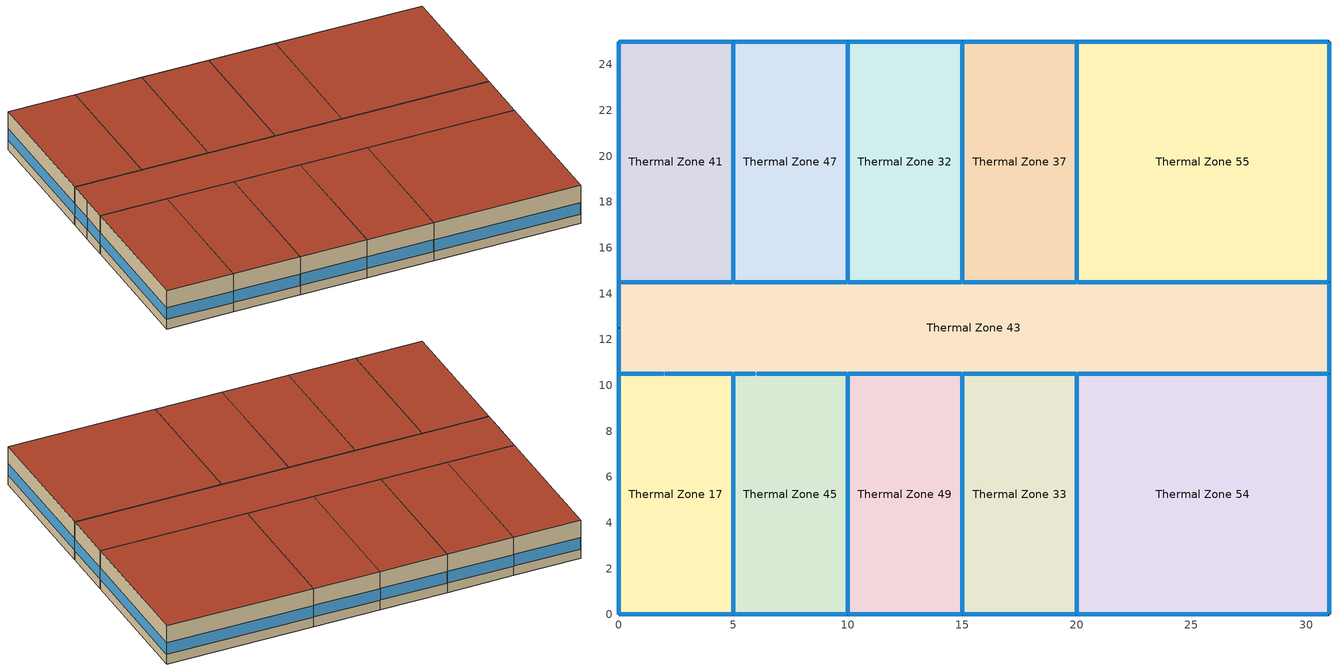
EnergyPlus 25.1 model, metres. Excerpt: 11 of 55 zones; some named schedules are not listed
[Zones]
Thermal Zone 17
 floor to Thermal Zone 23 (Typical Interior Floor): 5,10.5 5,0 0,0 0,10.5 z12.19
 wall outside (Surface 318 c tbd (R 1.0x Solar 1.0x Therm 1.0x)): 0,0 5,0 z12.19:15.24
 wall outside (Surface 319 c tbd (R 1.0x Solar 1.0x Therm 1.0x)): 0,10.5 0,0 z12.19:15.24
 wall to Thermal Zone 43 (Typical Interior Wall): 5,10.5 2,10.5 0,10.5 z12.19:15.24
 wall to Thermal Zone 45 (Typical Interior Wall): 5,0 5,10.5 z12.19:15.24
 window (Customized Fenestration: u=3.36): 0.03,0 4.97,0 z12.95:13.88; 0,10.47 0,0.03 z12.95:13.87
 window inside (Typical Interior Window): 1.97,10.5 0.03,10.5 z12.95:13.89; 4.97,10.5 2.03,10.5 z12.95:13.88; 5,0.03 5,10.47 z12.95:13.87
 roof outside (Surface 323 c tbd (R 1.0x Solar 1.0x Therm 1.0x)): 5,0 5,10.5 0,10.5 0,0 z15.24
Thermal Zone 32
 floor to Thermal Zone 52 (Typical Interior Floor): 15,25 15,14.5 10,14.5 10,25 z12.19
 wall outside (Surface 381 c tbd (R 1.0x Solar 1.0x Therm 1.0x)): 15,25 10,25 z12.19:15.24
 wall to Thermal Zone 43 (Typical Interior Wall): 10,14.5 15,14.5 z12.19:15.24
 wall to Thermal Zone 47 (Typical Interior Wall): 10,25 10,14.5 z12.19:15.24
 wall to Thermal Zone 37 (Typical Interior Wall): 15,14.5 15,25 z12.19:15.24
 window inside (Typical Interior Window): 10.03,14.5 14.97,14.5 z12.95:13.88; 10,24.97 10,14.53 / 15,14.53 15,24.97 z12.95:13.87
 window (Customized Fenestration: u=3.36): 14.97,25 10.03,25 z12.95:13.88
 roof outside (Surface 383 c tbd (R 1.0x Solar 1.0x Therm 1.0x)): 15,14.5 15,25 10,25 10,14.5 z15.24
Thermal Zone 33
 floor to Thermal Zone 48 (Typical Interior Floor): 20,10.5 20,0 15,0 15,10.5 z12.19
 wall outside (Surface 338 c tbd (R 1.0x Solar 1.0x Therm 1.0x)): 15,0 20,0 z12.19:15.24
 wall to Thermal Zone 49 (Typical Interior Wall): 15,10.5 15,0 z12.19:15.24
 wall to Thermal Zone 43 (Typical Interior Wall): 20,10.5 15,10.5 z12.19:15.24
 wall to Thermal Zone 54 (Typical Interior Wall): 20,0 20,10.5 z12.19:15.24
 window (Customized Fenestration: u=3.36): 15.03,0 19.97,0 z12.95:13.88
 window inside (Typical Interior Window): 15,10.47 15,0.03 / 20,0.03 20,10.47 z12.95:13.87; 19.97,10.5 15.03,10.5 z12.95:13.88
 roof outside (Surface 342 c tbd (R 1.0x Solar 1.0x Therm 1.0x)): 20,0 20,10.5 15,10.5 15,0 z15.24
Thermal Zone 37
 floor to Thermal Zone 53 (Typical Interior Floor): 20,25 20,14.5 15,14.5 15,25 z12.19
 wall outside (Surface 387 c tbd (R 1.0x Solar 1.0x Therm 1.0x)): 20,25 15,25 z12.19:15.24
 wall to Thermal Zone 43 (Typical Interior Wall): 15,14.5 20,14.5 z12.19:15.24
 wall to Thermal Zone 55 (Typical Interior Wall): 20,14.5 20,25 z12.19:15.24
 window inside (Typical Interior Window): 15.03,14.5 19.97,14.5 z12.95:13.88; 20,14.53 20,24.97 z12.95:13.87
 window (Customized Fenestration: u=3.36): 19.97,25 15.03,25 z12.95:13.88
 roof outside (Surface 389 c tbd (R 1.0x Solar 1.0x Therm 1.0x)): 20,14.5 20,25 15,25 15,14.5 z15.24
Thermal Zone 41
 floor to Thermal Zone 51 (Typical Interior Floor): 5,25 5,14.5 0,14.5 0,25 z12.19
 wall outside (Surface 368 c tbd (R 1.0x Solar 1.0x Therm 1.0x)): 0,25 0,14.5 z12.19:15.24
 wall outside (Surface 369 c tbd (R 1.0x Solar 1.0x Therm 1.0x)): 5,25 0,25 z12.19:15.24
 wall to Thermal Zone 43 (Typical Interior Wall): 0,14.5 5,14.5 z12.19:15.24
 wall to Thermal Zone 47 (Typical Interior Wall): 5,14.5 5,25 z12.19:15.24
 window inside (Typical Interior Window): 0.03,14.5 4.97,14.5 z12.95:13.88; 5,14.53 5,24.97 z12.95:13.87
 window (Customized Fenestration: u=3.36): 0,24.97 0,14.53 z12.95:13.87; 4.97,25 0.03,25 z12.95:13.88
 roof outside (Surface 371 c tbd (R 1.0x Solar 1.0x Therm 1.0x)): 5,14.5 5,25 0,25 0,14.5 z15.24
Thermal Zone 43
 floor to Thermal Zone 39 (Typical Interior Floor): 31,14.5 31,10.5 0,10.5 0,14.5 z12.19
 wall outside (Surface 350 c tbd (R 1.0x Solar 1.0x Therm 1.0x)): 31,10.5 31,14.5 z12.19:15.24
 wall outside (Surface 358 c tbd (R 1.0x Solar 1.0x Therm 1.0x)): 0,12.5 0,10.5 z12.19:15.24
 wall outside (Surface 359 c tbd (R 1.0x Solar 1.0x Therm 1.0x)): 0,14.5 0,12.5 z12.19:15.24
 wall to Thermal Zone 54 (Typical Interior Wall): 20,10.5 31,10.5 z12.19:15.24
 wall to Thermal Zone 49 (Typical Interior Wall): 10,10.5 15,10.5 z12.19:15.24
 wall to Thermal Zone 45 (Typical Interior Wall): 5,10.5 6,10.5 10,10.5 z12.19:15.24
 wall to Thermal Zone 47 (Typical Interior Wall): 10,14.5 5,14.5 z12.19:15.24
 wall to Thermal Zone 55 (Typical Interior Wall): 31,14.5 20,14.5 z12.19:15.24
 window (Customized Fenestration: u=3.36): 31,10.53 31,14.47 z12.95:13.88; 0,12.47 0,10.53 / 0,14.47 0,12.53 z12.95:13.89
 window inside (Typical Interior Window): 20.03,10.5 30.97,10.5 / 30.97,14.5 20.03,14.5 z12.95:13.87; 10.03,10.5 14.97,10.5 / 6.03,10.5 9.97,10.5 / 9.97,14.5 5.03,14.5 z12.95:13.88; 5.03,10.5 5.97,10.5 z12.95:13.92
 roof outside (Surface 365 c tbd (R 1.0x Solar 1.0x Therm 1.0x)): 31,10.5 31,14.5 0,14.5 0,10.5 z15.24
Thermal Zone 45
 floor to Thermal Zone 44 (Typical Interior Floor): 10,10.5 10,0 5,0 5,10.5 z12.19
 wall outside (Surface 325 c tbd (R 1.0x Solar 1.0x Therm 1.0x)): 5,0 10,0 z12.19:15.24
 wall to Thermal Zone 49 (Typical Interior Wall): 10,0 10,10.5 z12.19:15.24
 window (Customized Fenestration: u=3.36): 5.03,0 9.97,0 z12.95:13.88
 window inside (Typical Interior Window): 10,0.03 10,10.47 z12.95:13.87
 roof outside (Surface 330 c tbd (R 1.0x Solar 1.0x Therm 1.0x)): 10,0 10,10.5 5,10.5 5,0 z15.24
Thermal Zone 47
 floor to Thermal Zone 14 (Typical Interior Floor): 10,25 10,14.5 5,14.5 5,25 z12.19
 wall outside (Surface 375 c tbd (R 1.0x Solar 1.0x Therm 1.0x)): 10,25 5,25 z12.19:15.24
 window (Customized Fenestration: u=3.36): 9.97,25 5.03,25 z12.95:13.88
 roof outside (Surface 377 c tbd (R 1.0x Solar 1.0x Therm 1.0x)): 10,14.5 10,25 5,25 5,14.5 z15.24
Thermal Zone 49
 floor to Thermal Zone 46 (Typical Interior Floor): 15,10.5 15,0 10,0 10,10.5 z12.19
 wall outside (Surface 332 c tbd (R 1.0x Solar 1.0x Therm 1.0x)): 10,0 15,0 z12.19:15.24
 window (Customized Fenestration: u=3.36): 10.03,0 14.97,0 z12.95:13.88
 roof outside (Surface 336 c tbd (R 1.0x Solar 1.0x Therm 1.0x)): 15,0 15,10.5 10,10.5 10,0 z15.24
Thermal Zone 54
 floor to Thermal Zone 50 (Typical Interior Floor): 31,10.5 31,0 20,0 20,10.5 z12.19
 wall outside (Surface 345 c tbd (R 1.0x Solar 1.0x Therm 1.0x)): 31,0 31,10.5 z12.19:15.24
 wall outside (Surface 346 c tbd (R 1.0x Solar 1.0x Therm 1.0x)): 20,0 31,0 z12.19:15.24
 window (Customized Fenestration: u=3.36): 31,0.03 31,10.47 / 20.03,0 30.97,0 z12.95:13.87
 roof outside (Surface 348 c tbd (R 1.0x Solar 1.0x Therm 1.0x)): 31,0 31,10.5 20,10.5 20,0 z15.24
Thermal Zone 55
 floor to Thermal Zone 6 (Typical Interior Floor): 31,25 31,14.5 20,14.5 20,25 z12.19
 wall outside (Surface 391 c tbd (R 1.0x Solar 1.0x Therm 1.0x)): 31,25 20,25 z12.19:15.24
 wall outside (Surface 392 c tbd (R 1.0x Solar 1.0x Therm 1.0x)): 31,14.5 31,25 z12.19:15.24
 window (Customized Fenestration: u=3.36): 30.97,25 20.03,25 / 31,14.53 31,24.97 z12.95:13.87
 roof outside (Surface 395 c tbd (R 1.0x Solar 1.0x Therm 1.0x)): 31,14.5 31,25 20,25 20,14.5 z15.24
[Building]
Building 1
[Site:Location]
Montreal-Trudeau Intl AP: Latitude {deg}=45.4706; Longitude {deg}=-73.7408; Time Zone {hr}=-5; Elevation {m}=36; Keep Site Location Information=No
[SizingPeriod:DesignDay] Month=7; Day of Month=21; Day Type=SummerDesignDay; Daily Dry-Bulb Temperature Range {deltaC}=9.3; Dry-Bulb Temperature Range Modifier Type=DefaultMultipliers; Barometric Pressure {Pa}=100893; Wind Speed {m/s}=4.9; Wind Direction {deg}=220; Rain Indicator=No; Snow Indicator=No; Daylight Saving Time Indicator=No; Solar Model Indicator=ASHRAETau; ASHRAE Clear Sky Optical Depth for Beam Irradiance (taub)=0.465; ASHRAE Clear Sky Optical Depth for Diffuse Irradiance (taud)=1.966; Begin Environment Reset Mode=FullResetAtBeginEnvironment
Name | Maximum Dry-Bulb Temperature {C} | Humidity Condition Type | Wetbulb or DewPoint at Maximum Dry-Bulb {C} | Enthalpy at Maximum Dry-Bulb {J/kg}
Montreal Int'l Ann Clg .4% Condns DB=>MWB | 30 | Wetbulb | 22.1
Montreal Int'l Ann Clg .4% Condns DP=>MDB | 26 | Dewpoint | 21.6
Montreal Int'l Ann Clg .4% Condns Enth=>MDB | 28.1 | Enthalpy |  | 69300
Montreal Int'l Ann Clg .4% Condns WB=>MDB | 28.1 | Wetbulb | 23.2
[Material] Thermal Absorptance=0.9
Name | Roughness | Thickness {m} | Conductivity {W/m-K} | Density {kg/m3} | Specific Heat {J/kg-K} | Solar Absorptance | Visible Absorptance
100mm Normalweight concrete floor | MediumRough | 0.1016 | 2.31045 | 2322 | 832.557 | 0.7 | 0.7
AQNC2024brick (fired clay) (R 1.0x Solar 1.0x Therm 1.0x) 13; AQNC2024brick (fired clay) (R 1.0x Solar 1.0x Therm 1.0x) 22; AQNC2024brick (fired clay) (R 1.0x Solar 1.0x Therm 1.0x) 52; AQNC2024brick (fired clay) (R 1.0x Solar 1.0x Therm 1.0x) 59; AQNC2024brick (fired clay) (R 1.0x Solar 1.0x Therm 1.0x) 62; AQNC2024brick (fired clay) (R 1.0x Solar 1.0x Therm 1.0x) 64; AQNC2024brick (fired clay) (R 1.0x Solar 1.0x Therm 1.0x) 74; AQNC2024brick (fired clay) (R 1.0x Solar 1.0x Therm 1.0x) 75; AQNC2024brick (fired clay) (R 1.0x Solar 1.0x Therm 1.0x) 76; AQNC2024brick (fired clay) (R 1.0x Solar 1.0x Therm 1.0x) 77; AQNC2024brick (fired clay) (R 1.0x Solar 1.0x Therm 1.0x) 78; AQNC2024brick (fired clay) (R 1.0x Solar 1.0x Therm 1.0x) 79; AQNC2024brick (fired clay) (R 1.0x Solar 1.0x Therm 1.0x) 80; AQNC2024brick (fired clay) (R 1.0x Solar 1.0x Therm 1.0x) 81; AQNC2024brick (fired clay) (R 1.0x Solar 1.0x Therm 1.0x) 82; AQNC2024brick (fired clay) (R 1.0x Solar 1.0x Therm 1.0x) 83; AQNC2024brick (fired clay) (R 1.0x Solar 1.0x Therm 1.0x) 84 | MediumRough | 0.1 | 1.43 | 2400 | 840 | 0.7 | 0.7
G01 13mm gypsum board | Smooth | 0.0127 | 0.160031 | 800.001 | 1090.73 | 0.7 | 0.5
Generic Brick (R 1.0x Solar 1.0x Therm 1.0x) 13; Generic Brick (R 1.0x Solar 1.0x Therm 1.0x) 22; Generic Brick (R 1.0x Solar 1.0x Therm 1.0x) 52; Generic Brick (R 1.0x Solar 1.0x Therm 1.0x) 59; Generic Brick (R 1.0x Solar 1.0x Therm 1.0x) 62; Generic Brick (R 1.0x Solar 1.0x Therm 1.0x) 64; Generic Brick (R 1.0x Solar 1.0x Therm 1.0x) 74; Generic Brick (R 1.0x Solar 1.0x Therm 1.0x) 75; Generic Brick (R 1.0x Solar 1.0x Therm 1.0x) 76; Generic Brick (R 1.0x Solar 1.0x Therm 1.0x) 77; Generic Brick (R 1.0x Solar 1.0x Therm 1.0x) 78; Generic Brick (R 1.0x Solar 1.0x Therm 1.0x) 79; Generic Brick (R 1.0x Solar 1.0x Therm 1.0x) 80; Generic Brick (R 1.0x Solar 1.0x Therm 1.0x) 81; Generic Brick (R 1.0x Solar 1.0x Therm 1.0x) 82; Generic Brick (R 1.0x Solar 1.0x Therm 1.0x) 83; Generic Brick (R 1.0x Solar 1.0x Therm 1.0x) 84 | MediumRough | 0.1 | 0.9 | 1920 | 790 | 0.65 | 0.65
Generic Gypsum Board (R 1.0x Solar 1.0x Therm 1.0x) 13; Generic Gypsum Board (R 1.0x Solar 1.0x Therm 1.0x) 22; Generic Gypsum Board (R 1.0x Solar 1.0x Therm 1.0x) 52; Generic Gypsum Board (R 1.0x Solar 1.0x Therm 1.0x) 59; Generic Gypsum Board (R 1.0x Solar 1.0x Therm 1.0x) 62; Generic Gypsum Board (R 1.0x Solar 1.0x Therm 1.0x) 64; Generic Gypsum Board (R 1.0x Solar 1.0x Therm 1.0x) 74; Generic Gypsum Board (R 1.0x Solar 1.0x Therm 1.0x) 75; Generic Gypsum Board (R 1.0x Solar 1.0x Therm 1.0x) 76; Generic Gypsum Board (R 1.0x Solar 1.0x Therm 1.0x) 77; Generic Gypsum Board (R 1.0x Solar 1.0x Therm 1.0x) 78; Generic Gypsum Board (R 1.0x Solar 1.0x Therm 1.0x) 79; Generic Gypsum Board (R 1.0x Solar 1.0x Therm 1.0x) 80; Generic Gypsum Board (R 1.0x Solar 1.0x Therm 1.0x) 81; Generic Gypsum Board (R 1.0x Solar 1.0x Therm 1.0x) 82; Generic Gypsum Board (R 1.0x Solar 1.0x Therm 1.0x) 83; Generic Gypsum Board (R 1.0x Solar 1.0x Therm 1.0x) 84 | MediumSmooth | 0.0127 | 0.16 | 800 | 1090 | 0.5 | 0.5
Generic Wall Air Gap (R 1.0x Solar 1.0x Therm 1.0x) 13; Generic Wall Air Gap (R 1.0x Solar 1.0x Therm 1.0x) 22; Generic Wall Air Gap (R 1.0x Solar 1.0x Therm 1.0x) 52; Generic Wall Air Gap (R 1.0x Solar 1.0x Therm 1.0x) 59; Generic Wall Air Gap (R 1.0x Solar 1.0x Therm 1.0x) 62; Generic Wall Air Gap (R 1.0x Solar 1.0x Therm 1.0x) 64; Generic Wall Air Gap (R 1.0x Solar 1.0x Therm 1.0x) 74; Generic Wall Air Gap (R 1.0x Solar 1.0x Therm 1.0x) 75; Generic Wall Air Gap (R 1.0x Solar 1.0x Therm 1.0x) 76; Generic Wall Air Gap (R 1.0x Solar 1.0x Therm 1.0x) 77; Generic Wall Air Gap (R 1.0x Solar 1.0x Therm 1.0x) 78; Generic Wall Air Gap (R 1.0x Solar 1.0x Therm 1.0x) 79; Generic Wall Air Gap (R 1.0x Solar 1.0x Therm 1.0x) 80; Generic Wall Air Gap (R 1.0x Solar 1.0x Therm 1.0x) 81; Generic Wall Air Gap (R 1.0x Solar 1.0x Therm 1.0x) 82; Generic Wall Air Gap (R 1.0x Solar 1.0x Therm 1.0x) 83; Generic Wall Air Gap (R 1.0x Solar 1.0x Therm 1.0x) 84 | Smooth | 0.1 | 0.667 | 1.28 | 1000 | 0.7 | 0.7
Surface 318 m tbd (R 1.0x Solar 1.0x Therm 1.0x); Surface 369 m tbd (R 1.0x Solar 1.0x Therm 1.0x) | MediumRough | 0.1 | 0.096853 | 15 | 1500 | 0.7 | 0.7
Surface 319 m tbd (R 1.0x Solar 1.0x Therm 1.0x); Surface 345 m tbd (R 1.0x Solar 1.0x Therm 1.0x); Surface 368 m tbd (R 1.0x Solar 1.0x Therm 1.0x); Surface 392 m tbd (R 1.0x Solar 1.0x Therm 1.0x) | MediumRough | 0.1 | 0.0936727 | 15 | 1500 | 0.7 | 0.7
Surface 323 m tbd (R 1.0x Solar 1.0x Therm 1.0x); Surface 371 m tbd (R 1.0x Solar 1.0x Therm 1.0x) | MediumRough | 0.1 | 0.167669 | 1121 | 1470 | 0.7 | 0.7
Surface 325 m tbd (R 1.0x Solar 1.0x Therm 1.0x); Surface 332 m tbd (R 1.0x Solar 1.0x Therm 1.0x); Surface 338 m tbd (R 1.0x Solar 1.0x Therm 1.0x); Surface 350 m tbd (R 1.0x Solar 1.0x Therm 1.0x); Surface 358 m tbd (R 1.0x Solar 1.0x Therm 1.0x); Surface 359 m tbd (R 1.0x Solar 1.0x Therm 1.0x); Surface 375 m tbd (R 1.0x Solar 1.0x Therm 1.0x); Surface 381 m tbd (R 1.0x Solar 1.0x Therm 1.0x); Surface 387 m tbd (R 1.0x Solar 1.0x Therm 1.0x) | MediumRough | 0.1 | 0.0907816 | 15 | 1500 | 0.7 | 0.7
Surface 330 m tbd (R 1.0x Solar 1.0x Therm 1.0x); Surface 336 m tbd (R 1.0x Solar 1.0x Therm 1.0x); Surface 342 m tbd (R 1.0x Solar 1.0x Therm 1.0x); Surface 377 m tbd (R 1.0x Solar 1.0x Therm 1.0x); Surface 383 m tbd (R 1.0x Solar 1.0x Therm 1.0x); Surface 389 m tbd (R 1.0x Solar 1.0x Therm 1.0x) | MediumRough | 0.1 | 0.163829 | 1121 | 1470 | 0.7 | 0.7
Surface 346 m tbd (R 1.0x Solar 1.0x Therm 1.0x); Surface 391 m tbd (R 1.0x Solar 1.0x Therm 1.0x) | MediumRough | 0.1 | 0.0935413 | 15 | 1500 | 0.7 | 0.7
Surface 348 m tbd (R 1.0x Solar 1.0x Therm 1.0x); Surface 395 m tbd (R 1.0x Solar 1.0x Therm 1.0x) | MediumRough | 0.1 | 0.165574 | 1121 | 1470 | 0.7 | 0.7
Surface 365 m tbd (R 1.0x Solar 1.0x Therm 1.0x) | MediumRough | 0.1 | 0.163239 | 1121 | 1470 | 0.7 | 0.7
[Material:NoMass]
CP02 CARPET PAD 3: Roughness=Smooth; Thermal Resistance {m2-K/W}=0.21648; Thermal Absorptance=0.9; Solar Absorptance=0.7; Visible Absorptance=0.8
[WindowMaterial:Glazing]
Clear 3mm 1: Optical Data Type=SpectralAverage; Thickness {m}=0.003; Solar Transmittance at Normal Incidence=0.837; Front Side Solar Reflectance at Normal Incidence=0.075; Back Side Solar Reflectance at Normal Incidence=0.075; Visible Transmittance at Normal Incidence=0.898; Front Side Visible Reflectance at Normal Incidence=0.081; Back Side Visible Reflectance at Normal Incidence=0.081; Infrared Transmittance at Normal Incidence=0; Front Side Infrared Hemispherical Emissivity=0.84; Back Side Infrared Hemispherical Emissivity=0.84; Conductivity {W/m-K}=0.9; Dirt Correction Factor for Solar and Visible Transmittance=1; Solar Diffusing=No
[WindowMaterial:SimpleGlazingSystem]
Fenestration U=3.32 0.66 1: U-Factor {W/m2-K}=3.32; Solar Heat Gain Coefficient=0.66; Visible Transmittance=0.21
[Construction]
Customized Fenestration: u=3.36: Fenestration U=3.32 0.66 1
Surface 318 c tbd (R 1.0x Solar 1.0x Therm 1.0x): Generic Brick (R 1.0x Solar 1.0x Therm 1.0x) 75, AQNC2024brick (fired clay) (R 1.0x Solar 1.0x Therm 1.0x) 75, Surface 318 m tbd (R 1.0x Solar 1.0x Therm 1.0x), Generic Wall Air Gap (R 1.0x Solar 1.0x Therm 1.0x) 75, Generic Gypsum Board (R 1.0x Solar 1.0x Therm 1.0x) 75
Surface 319 c tbd (R 1.0x Solar 1.0x Therm 1.0x): Generic Brick (R 1.0x Solar 1.0x Therm 1.0x) 59, AQNC2024brick (fired clay) (R 1.0x Solar 1.0x Therm 1.0x) 59, Surface 319 m tbd (R 1.0x Solar 1.0x Therm 1.0x), Generic Wall Air Gap (R 1.0x Solar 1.0x Therm 1.0x) 59, Generic Gypsum Board (R 1.0x Solar 1.0x Therm 1.0x) 59
Surface 323 c tbd (R 1.0x Solar 1.0x Therm 1.0x): Surface 323 m tbd (R 1.0x Solar 1.0x Therm 1.0x)
Surface 325 c tbd (R 1.0x Solar 1.0x Therm 1.0x): Generic Brick (R 1.0x Solar 1.0x Therm 1.0x) 76, AQNC2024brick (fired clay) (R 1.0x Solar 1.0x Therm 1.0x) 76, Surface 325 m tbd (R 1.0x Solar 1.0x Therm 1.0x), Generic Wall Air Gap (R 1.0x Solar 1.0x Therm 1.0x) 76, Generic Gypsum Board (R 1.0x Solar 1.0x Therm 1.0x) 76
Surface 330 c tbd (R 1.0x Solar 1.0x Therm 1.0x): Surface 330 m tbd (R 1.0x Solar 1.0x Therm 1.0x)
Surface 332 c tbd (R 1.0x Solar 1.0x Therm 1.0x): Generic Brick (R 1.0x Solar 1.0x Therm 1.0x) 77, AQNC2024brick (fired clay) (R 1.0x Solar 1.0x Therm 1.0x) 77, Surface 332 m tbd (R 1.0x Solar 1.0x Therm 1.0x), Generic Wall Air Gap (R 1.0x Solar 1.0x Therm 1.0x) 77, Generic Gypsum Board (R 1.0x Solar 1.0x Therm 1.0x) 77
Surface 336 c tbd (R 1.0x Solar 1.0x Therm 1.0x): Surface 336 m tbd (R 1.0x Solar 1.0x Therm 1.0x)
Surface 338 c tbd (R 1.0x Solar 1.0x Therm 1.0x): Generic Brick (R 1.0x Solar 1.0x Therm 1.0x) 13, AQNC2024brick (fired clay) (R 1.0x Solar 1.0x Therm 1.0x) 13, Surface 338 m tbd (R 1.0x Solar 1.0x Therm 1.0x), Generic Wall Air Gap (R 1.0x Solar 1.0x Therm 1.0x) 13, Generic Gypsum Board (R 1.0x Solar 1.0x Therm 1.0x) 13
Surface 342 c tbd (R 1.0x Solar 1.0x Therm 1.0x): Surface 342 m tbd (R 1.0x Solar 1.0x Therm 1.0x)
Surface 345 c tbd (R 1.0x Solar 1.0x Therm 1.0x): Generic Brick (R 1.0x Solar 1.0x Therm 1.0x) 78, AQNC2024brick (fired clay) (R 1.0x Solar 1.0x Therm 1.0x) 78, Surface 345 m tbd (R 1.0x Solar 1.0x Therm 1.0x), Generic Wall Air Gap (R 1.0x Solar 1.0x Therm 1.0x) 78, Generic Gypsum Board (R 1.0x Solar 1.0x Therm 1.0x) 78
Surface 346 c tbd (R 1.0x Solar 1.0x Therm 1.0x): Generic Brick (R 1.0x Solar 1.0x Therm 1.0x) 79, AQNC2024brick (fired clay) (R 1.0x Solar 1.0x Therm 1.0x) 79, Surface 346 m tbd (R 1.0x Solar 1.0x Therm 1.0x), Generic Wall Air Gap (R 1.0x Solar 1.0x Therm 1.0x) 79, Generic Gypsum Board (R 1.0x Solar 1.0x Therm 1.0x) 79
Surface 348 c tbd (R 1.0x Solar 1.0x Therm 1.0x): Surface 348 m tbd (R 1.0x Solar 1.0x Therm 1.0x)
Surface 350 c tbd (R 1.0x Solar 1.0x Therm 1.0x): Generic Brick (R 1.0x Solar 1.0x Therm 1.0x) 52, AQNC2024brick (fired clay) (R 1.0x Solar 1.0x Therm 1.0x) 52, Surface 350 m tbd (R 1.0x Solar 1.0x Therm 1.0x), Generic Wall Air Gap (R 1.0x Solar 1.0x Therm 1.0x) 52, Generic Gypsum Board (R 1.0x Solar 1.0x Therm 1.0x) 52
Surface 358 c tbd (R 1.0x Solar 1.0x Therm 1.0x): Generic Brick (R 1.0x Solar 1.0x Therm 1.0x) 80, AQNC2024brick (fired clay) (R 1.0x Solar 1.0x Therm 1.0x) 80, Surface 358 m tbd (R 1.0x Solar 1.0x Therm 1.0x), Generic Wall Air Gap (R 1.0x Solar 1.0x Therm 1.0x) 80, Generic Gypsum Board (R 1.0x Solar 1.0x Therm 1.0x) 80
Surface 359 c tbd (R 1.0x Solar 1.0x Therm 1.0x): Generic Brick (R 1.0x Solar 1.0x Therm 1.0x) 22, AQNC2024brick (fired clay) (R 1.0x Solar 1.0x Therm 1.0x) 22, Surface 359 m tbd (R 1.0x Solar 1.0x Therm 1.0x), Generic Wall Air Gap (R 1.0x Solar 1.0x Therm 1.0x) 22, Generic Gypsum Board (R 1.0x Solar 1.0x Therm 1.0x) 22
Surface 365 c tbd (R 1.0x Solar 1.0x Therm 1.0x): Surface 365 m tbd (R 1.0x Solar 1.0x Therm 1.0x)
Surface 368 c tbd (R 1.0x Solar 1.0x Therm 1.0x): Generic Brick (R 1.0x Solar 1.0x Therm 1.0x) 74, AQNC2024brick (fired clay) (R 1.0x Solar 1.0x Therm 1.0x) 74, Surface 368 m tbd (R 1.0x Solar 1.0x Therm 1.0x), Generic Wall Air Gap (R 1.0x Solar 1.0x Therm 1.0x) 74, Generic Gypsum Board (R 1.0x Solar 1.0x Therm 1.0x) 74
Surface 369 c tbd (R 1.0x Solar 1.0x Therm 1.0x): Generic Brick (R 1.0x Solar 1.0x Therm 1.0x) 81, AQNC2024brick (fired clay) (R 1.0x Solar 1.0x Therm 1.0x) 81, Surface 369 m tbd (R 1.0x Solar 1.0x Therm 1.0x), Generic Wall Air Gap (R 1.0x Solar 1.0x Therm 1.0x) 81, Generic Gypsum Board (R 1.0x Solar 1.0x Therm 1.0x) 81
Surface 371 c tbd (R 1.0x Solar 1.0x Therm 1.0x): Surface 371 m tbd (R 1.0x Solar 1.0x Therm 1.0x)
Surface 375 c tbd (R 1.0x Solar 1.0x Therm 1.0x): Generic Brick (R 1.0x Solar 1.0x Therm 1.0x) 82, AQNC2024brick (fired clay) (R 1.0x Solar 1.0x Therm 1.0x) 82, Surface 375 m tbd (R 1.0x Solar 1.0x Therm 1.0x), Generic Wall Air Gap (R 1.0x Solar 1.0x Therm 1.0x) 82, Generic Gypsum Board (R 1.0x Solar 1.0x Therm 1.0x) 82
Surface 377 c tbd (R 1.0x Solar 1.0x Therm 1.0x): Surface 377 m tbd (R 1.0x Solar 1.0x Therm 1.0x)
Surface 381 c tbd (R 1.0x Solar 1.0x Therm 1.0x): Generic Brick (R 1.0x Solar 1.0x Therm 1.0x) 62, AQNC2024brick (fired clay) (R 1.0x Solar 1.0x Therm 1.0x) 62, Surface 381 m tbd (R 1.0x Solar 1.0x Therm 1.0x), Generic Wall Air Gap (R 1.0x Solar 1.0x Therm 1.0x) 62, Generic Gypsum Board (R 1.0x Solar 1.0x Therm 1.0x) 62
Surface 383 c tbd (R 1.0x Solar 1.0x Therm 1.0x): Surface 383 m tbd (R 1.0x Solar 1.0x Therm 1.0x)
Surface 387 c tbd (R 1.0x Solar 1.0x Therm 1.0x): Generic Brick (R 1.0x Solar 1.0x Therm 1.0x) 64, AQNC2024brick (fired clay) (R 1.0x Solar 1.0x Therm 1.0x) 64, Surface 387 m tbd (R 1.0x Solar 1.0x Therm 1.0x), Generic Wall Air Gap (R 1.0x Solar 1.0x Therm 1.0x) 64, Generic Gypsum Board (R 1.0x Solar 1.0x Therm 1.0x) 64
Surface 389 c tbd (R 1.0x Solar 1.0x Therm 1.0x): Surface 389 m tbd (R 1.0x Solar 1.0x Therm 1.0x)
Surface 391 c tbd (R 1.0x Solar 1.0x Therm 1.0x): Generic Brick (R 1.0x Solar 1.0x Therm 1.0x) 83, AQNC2024brick (fired clay) (R 1.0x Solar 1.0x Therm 1.0x) 83, Surface 391 m tbd (R 1.0x Solar 1.0x Therm 1.0x), Generic Wall Air Gap (R 1.0x Solar 1.0x Therm 1.0x) 83, Generic Gypsum Board (R 1.0x Solar 1.0x Therm 1.0x) 83
Surface 392 c tbd (R 1.0x Solar 1.0x Therm 1.0x): Generic Brick (R 1.0x Solar 1.0x Therm 1.0x) 84, AQNC2024brick (fired clay) (R 1.0x Solar 1.0x Therm 1.0x) 84, Surface 392 m tbd (R 1.0x Solar 1.0x Therm 1.0x), Generic Wall Air Gap (R 1.0x Solar 1.0x Therm 1.0x) 84, Generic Gypsum Board (R 1.0x Solar 1.0x Therm 1.0x) 84
Surface 395 c tbd (R 1.0x Solar 1.0x Therm 1.0x): Surface 395 m tbd (R 1.0x Solar 1.0x Therm 1.0x)
Typical Interior Floor: 100mm Normalweight concrete floor, CP02 CARPET PAD 3
Typical Interior Wall: G01 13mm gypsum board, G01 13mm gypsum board
Typical Interior Window: Clear 3mm 1
[Zone] Multiplier=1; Part of Total Floor Area=Yes
Thermal Zone 17; Thermal Zone 32; Thermal Zone 33; Thermal Zone 37; Thermal Zone 41; Thermal Zone 43; Thermal Zone 45; Thermal Zone 47; Thermal Zone 49; Thermal Zone 54; Thermal Zone 55
[Space]
Name | Zone | Space Type
Space 501 | Thermal Zone 17 | MURB small
Space 509 | Thermal Zone 32 | MURB small
Space 504 | Thermal Zone 33 | MURB small
Space 510 | Thermal Zone 37 | MURB small
Space 507 | Thermal Zone 41 | MURB small
Space 506 | Thermal Zone 43 | MURB large
Space 502 | Thermal Zone 45 | MURB small
Space 508 | Thermal Zone 47 | MURB small
Space 503 | Thermal Zone 49 | MURB small
Space 505 | Thermal Zone 54 | MURB lobby
Space 511 | Thermal Zone 55 | MURB large
[SpaceList]
MURB lobby: Space 105, Space 305, Space 205, Space 505
MURB large: Space 211, Space 106, Space 111, Space 206, Space 306, Space 311, Space 506, Space 405, Space 511
MURB small: Space 411, Space 103, Space 403, Space 502, Space 102, Space 101, Space 104, Space 107, Space 203, Space 109, Space 108, Space 408, Space 110, Space 303, Space 501, Space 201, Space 202, Space 204, Space 401, Space 207, Space 208, Space 209, Space 210, Space 310, Space 301, Space 302, Space 509, Space 504, Space 304, Space 307, Space 510, Space 308, Space 406, Space 309, Space 507, Space 402, Space 508, Space 404, Space 503, Space 407, Space 409, Space 410
[ZoneInfiltration:DesignFlowRate] Design Flow Rate Calculation Method=Flow/ExteriorArea; Flow Rate per Exterior Surface Area {m3/s-m2}=0.000330626; Constant Term Coefficient=0.1689; Temperature Term Coefficient=0.0232; Velocity Term Coefficient=0; Velocity Squared Term Coefficient=0.0143; Density Basis=Outdoor
Name | Zone or ZoneList or Space or SpaceList | Schedule
Space 501 HVAC Off Infiltration | Space 501 | Infiltration HVAC Off Schedule
Space 501 HVAC On Infiltration | Space 501 | Infiltration HVAC On Schedule
Space 509 HVAC Off Infiltration | Space 509 | Infiltration HVAC Off Schedule
Space 509 HVAC On Infiltration | Space 509 | Infiltration HVAC On Schedule
Space 504 HVAC Off Infiltration | Space 504 | Infiltration HVAC Off Schedule
Space 504 HVAC On Infiltration | Space 504 | Infiltration HVAC On Schedule
Space 510 HVAC Off Infiltration | Space 510 | Infiltration HVAC Off Schedule
Space 510 HVAC On Infiltration | Space 510 | Infiltration HVAC On Schedule
Space 507 HVAC Off Infiltration | Space 507 | Infiltration HVAC Off Schedule
Space 507 HVAC On Infiltration | Space 507 | Infiltration HVAC On Schedule
Space 506 HVAC Off Infiltration | Space 506 | Infiltration HVAC Off Schedule
Space 506 HVAC On Infiltration | Space 506 | Infiltration HVAC On Schedule
Space 502 HVAC Off Infiltration | Space 502 | Infiltration HVAC Off Schedule
Space 502 HVAC On Infiltration | Space 502 | Infiltration HVAC On Schedule
Space 508 HVAC Off Infiltration | Space 508 | Infiltration HVAC Off Schedule
Space 508 HVAC On Infiltration | Space 508 | Infiltration HVAC On Schedule
Space 503 HVAC Off Infiltration | Space 503 | Infiltration HVAC Off Schedule
Space 503 HVAC On Infiltration | Space 503 | Infiltration HVAC On Schedule
Space 505 HVAC Off Infiltration | Space 505 | Infiltration HVAC Off Schedule
Space 505 HVAC On Infiltration | Space 505 | Infiltration HVAC On Schedule
Space 511 HVAC Off Infiltration | Space 511 | Infiltration HVAC Off Schedule
Space 511 HVAC On Infiltration | Space 511 | Infiltration HVAC On Schedule
[ZoneControl:Thermostat] Temperature Difference Between Cutout And Setpoint {deltaC}=0
Name | Zone or ZoneList | Control Type Schedule | Control 1
Thermal Zone 17 Thermostat | Thermal Zone 17 | Thermal Zone 17 Thermostat Schedule | Thermostat Setpoint Dual Setpoint 44
Thermal Zone 32 Thermostat | Thermal Zone 32 | Thermal Zone 32 Thermostat Schedule | Thermostat Setpoint Dual Setpoint 42
Thermal Zone 33 Thermostat | Thermal Zone 33 | Thermal Zone 33 Thermostat Schedule | Thermostat Setpoint Dual Setpoint 52
Thermal Zone 37 Thermostat | Thermal Zone 37 | Thermal Zone 37 Thermostat Schedule | Thermostat Setpoint Dual Setpoint 15
Thermal Zone 41 Thermostat | Thermal Zone 41 | Thermal Zone 41 Thermostat Schedule | Thermostat Setpoint Dual Setpoint 12
Thermal Zone 43 Thermostat | Thermal Zone 43 | Thermal Zone 43 Thermostat Schedule | Thermostat Setpoint Dual Setpoint 7
Thermal Zone 45 Thermostat | Thermal Zone 45 | Thermal Zone 45 Thermostat Schedule | Thermostat Setpoint Dual Setpoint 10
Thermal Zone 47 Thermostat | Thermal Zone 47 | Thermal Zone 47 Thermostat Schedule | Thermostat Setpoint Dual Setpoint 8
Thermal Zone 49 Thermostat | Thermal Zone 49 | Thermal Zone 49 Thermostat Schedule | Thermostat Setpoint Dual Setpoint 16
Thermal Zone 54 Thermostat | Thermal Zone 54 | Thermal Zone 54 Thermostat Schedule | Thermostat Setpoint Dual Setpoint 21
Thermal Zone 55 Thermostat | Thermal Zone 55 | Thermal Zone 55 Thermostat Schedule | Thermostat Setpoint Dual Setpoint 19
[ThermostatSetpoint:DualSetpoint] Heating Setpoint Temperature Schedule=NECB-G-Thermostat Setpoint-Heating; Cooling Setpoint Temperature Schedule=NECB-G-Thermostat Setpoint-Cooling
Thermostat Setpoint Dual Setpoint 44; Thermostat Setpoint Dual Setpoint 42; Thermostat Setpoint Dual Setpoint 52; Thermostat Setpoint Dual Setpoint 15; Thermostat Setpoint Dual Setpoint 12; Thermostat Setpoint Dual Setpoint 7; Thermostat Setpoint Dual Setpoint 10; Thermostat Setpoint Dual Setpoint 8; Thermostat Setpoint Dual Setpoint 16; Thermostat Setpoint Dual Setpoint 21; Thermostat Setpoint Dual Setpoint 19
[Zone equipment]
Thermal Zone 17: Elec Baseboard 43, Cycling PTAC DX Clg Elec Htg 3
Thermal Zone 32: Elec Baseboard 41, Cycling PTAC DX Clg Elec Htg 7
Thermal Zone 33: Elec Baseboard 51, Cycling PTAC DX Clg Elec Htg 26
Thermal Zone 37: Elec Baseboard 14, Cycling PTAC DX Clg Elec Htg 30
Thermal Zone 41: Elec Baseboard 11, Cycling PTAC DX Clg Elec Htg 31
Thermal Zone 43: Elec Baseboard 6, Cycling PTAC DX Clg Elec Htg 20
Thermal Zone 45: Elec Baseboard 9, Cycling PTAC DX Clg Elec Htg 21
Thermal Zone 47: Elec Baseboard 7, Cycling PTAC DX Clg Elec Htg 41
Thermal Zone 49: Elec Baseboard 15, Cycling PTAC DX Clg Elec Htg 35
Thermal Zone 54: Elec Baseboard 20, Cycling PTAC DX Clg Elec Htg 34
Thermal Zone 55: Elec Baseboard 18, Cycling PTAC DX Clg Elec Htg 37
[Sizing:Zone] Zone Cooling Design Supply Air Temperature Input Method=SupplyAirTemperature; Zone Cooling Design Supply Air Temperature {C}=14; Zone Cooling Design Supply Air Temperature Difference {deltaC}=11.11; Zone Heating Design Supply Air Temperature Input Method=SupplyAirTemperature; Zone Heating Design Supply Air Temperature {C}=40; Zone Heating Design Supply Air Temperature Difference {deltaC}=11.11; Zone Cooling Design Supply Air Humidity Ratio {kgWater/kgDryAir}=0.0085; Zone Heating Design Supply Air Humidity Ratio {kgWater/kgDryAir}=0.008; Cooling Design Air Flow Method=DesignDay; Cooling Design Air Flow Rate {m3/s}=0; Cooling Minimum Air Flow per Zone Floor Area {m3/s-m2}=0.000762; Cooling Minimum Air Flow {m3/s}=0; Cooling Minimum Air Flow Fraction=0; Heating Design Air Flow Method=DesignDay; Heating Design Air Flow Rate {m3/s}=0; Heating Maximum Air Flow per Zone Floor Area {m3/s-m2}=0.002032; Heating Maximum Air Flow {m3/s}=0.141576; Heating Maximum Air Flow Fraction=0.3; Account for Dedicated Outdoor Air System=No; Zone Load Sizing Method=Sensible Load Only No Latent Load; Zone Latent Cooling Design Supply Air Humidity Ratio Input Method=HumidityRatioDifference; Zone Cooling Design Supply Air Humidity Ratio Difference {kgWater/kgDryAir}=0.005; Zone Latent Heating Design Supply Air Humidity Ratio Input Method=HumidityRatioDifference; Zone Humidification Design Supply Air Humidity Ratio Difference {kgWater/kgDryAir}=0.005; Type of Space Sum to Use=Coincident
Name | Design Specification Outdoor Air Object
Thermal Zone 17 | Thermal Zone 17 Zero air DSOA
Thermal Zone 32 | Thermal Zone 32 Zero air DSOA
Thermal Zone 33 | Thermal Zone 33 Zero air DSOA
Thermal Zone 37 | Thermal Zone 37 Zero air DSOA
Thermal Zone 41 | Thermal Zone 41 Zero air DSOA
Thermal Zone 43 | Thermal Zone 43 Zero air DSOA
Thermal Zone 45 | Thermal Zone 45 Zero air DSOA
Thermal Zone 47 | Thermal Zone 47 Zero air DSOA
Thermal Zone 49 | Thermal Zone 49 Zero air DSOA
Thermal Zone 54 | Thermal Zone 54 Zero air DSOA
Thermal Zone 55 | Thermal Zone 55 Zero air DSOA
[DesignSpecification:OutdoorAir] Outdoor Air Method=Sum; Outdoor Air Flow per Person {m3/s-person}=0; Outdoor Air Flow per Zone Floor Area {m3/s-m2}=0; Outdoor Air Flow per Zone {m3/s}=0; Outdoor Air Flow Air Changes per Hour {1/hr}=0
Thermal Zone 17 Zero air DSOA; Thermal Zone 32 Zero air DSOA; Thermal Zone 33 Zero air DSOA; Thermal Zone 37 Zero air DSOA; Thermal Zone 41 Zero air DSOA; Thermal Zone 43 Zero air DSOA; Thermal Zone 45 Zero air DSOA; Thermal Zone 47 Zero air DSOA; Thermal Zone 49 Zero air DSOA; Thermal Zone 54 Zero air DSOA; Thermal Zone 55 Zero air DSOA
[Lights] Schedule=Eclairageint; Design Level Calculation Method=LightingLevel; Lighting Level {W}=241.35; Fraction Radiant=0.4; Fraction Visible=0.2; Fraction Replaceable=1
Name | Zone or ZoneList or Space or SpaceList
Lights 1 | MURB large
Lights 2 | MURB small
[People] Number of People Schedule=MidriseApartment Apartment Occ 3; Number of People Calculation Method=People/Area; People per Floor Area {person/m2}=0.0283091; Fraction Radiant=0.3; Activity Level Schedule=MidriseApartment Activity 3
Name | Zone or ZoneList or Space or SpaceList
People 1 | MURB large
People 2 | MURB small
[ElectricEquipment] Design Level Calculation Method=EquipmentLevel
Name | Zone or ZoneList or Space or SpaceList | Schedule | Design Level {W} | Fraction Radiant | Fraction Latent | Fraction Lost
Electric Equipment 1 15.0 percent reduction | MURB large | Autres | 629 | 0.2
Electric Equipment 11 15.0 percent reduction | MURB large | Laveuse | 23.647 | 0.2 | 0 | 0.1
Electric Equipment 13 15.0 percent reduction | MURB large | Lavevaisselle | 26.0015 | 0.1 | 0.1 | 0.8
Electric Equipment 16 15.0 percent reduction | MURB large | Refrigerateur | 99.263 | 0 | 0.1 | 0.9
Electric Equipment 17 15.0 percent reduction | MURB large | Secheuse | 235.195 | 0.2 | 0 | 0.8
Electric Equipment 5 15.0 percent reduction | MURB large | Chaufeau | 800.36 | 0 | 0.1 | 0.9
Electric Equipment 7 15.0 percent reduction | MURB large | Congelateur | 14.8325 | 0 | 0.1 | 0.9
Electric Equipment 9 15.0 percent reduction | MURB large | Fourcuisiniere | 266.05 | 0.2 | 0.1 | 0.1
Electric Equipment 10 15.0 percent reduction | MURB small | Fourcuisiniere | 266.05 | 0.2 | 0.1 | 0.1
Electric Equipment 12 15.0 percent reduction | MURB small | Laveuse | 23.647 | 0.2 | 0 | 0.1
Electric Equipment 14 15.0 percent reduction | MURB small | Lavevaisselle | 26.0015 | 0.1 | 0.1 | 0.8
Electric Equipment 15 15.0 percent reduction | MURB small | Refrigerateur | 99.263 | 0 | 0.1 | 0.9
Electric Equipment 18 15.0 percent reduction | MURB small | Secheuse | 235.195 | 0.2 | 0 | 0.8
Electric Equipment 3 15.0 percent reduction | MURB small | Autres | 629 | 0.2
Electric Equipment 6 15.0 percent reduction | MURB small | Chaufeau | 800.36 | 0 | 0.1 | 0.9
Electric Equipment 8 15.0 percent reduction | MURB small | Congelateur | 14.8325 | 0 | 0.1 | 0.9
[Exterior:Lights]
Exterior Lights 1: Schedule=Eclairagext; Design Level {W}=1000
[Schedule:Compact]
Thermal Zone 17 Thermostat Schedule; Thermal Zone 32 Thermostat Schedule; Thermal Zone 33 Thermostat Schedule; Thermal Zone 37 Thermostat Schedule; Thermal Zone 41 Thermostat Schedule; Thermal Zone 43 Thermostat Schedule; Thermal Zone 45 Thermostat Schedule; Thermal Zone 47 Thermostat Schedule; Thermal Zone 49 Thermostat Schedule; Thermal Zone 54 Thermostat Schedule; Thermal Zone 55 Thermostat Schedule: Through: 12/31, For: AllDays, Until: 24:00, 4
[Schedule:Day:Interval]
NECB-G-Thermostat Setpoint-Heating Default 2: No, 01:00, 18, 07:00, 18, 09:00, 21, 17:00, 21, 22:00, 21, 24:00, 18
NECB-G-Thermostat Setpoint-Heating Default: No, 24:00, 21
NECB-G-Thermostat Setpoint-Cooling Default: No, 24:00, 23
MidriseApartment Apartment Occ Default; MidriseApartment Apartment Occ Summer Design Day 3; MidriseApartment Apartment Occ Winter Design Day 3: No, 07:00, 1, 08:00, 0.85, 09:00, 0.39, 16:00, 0.25, 17:00, 0.3, 18:00, 0.52, 21:00, 0.87, 24:00, 1
MidriseApartment Activity Default; MidriseApartment Activity Summer Design Day 3; MidriseApartment Activity Winter Design Day 3: No, 24:00, 120
[Schedule:Week:Daily]
NECB-G-Thermostat Setpoint-Heating Week Rule - Jan1-Dec31: NECB-G-Thermostat Setpoint-Heating Default 2, NECB-G-Thermostat Setpoint-Heating Default, NECB-G-Thermostat Setpoint-Heating Default, NECB-G-Thermostat Setpoint-Heating Default, NECB-G-Thermostat Setpoint-Heating Default, NECB-G-Thermostat Setpoint-Heating Default, NECB-G-Thermostat Setpoint-Heating Default 2, NECB-G-Thermostat Setpoint-Heating Default, NECB-G-Thermostat Setpoint-Heating Default, NECB-G-Thermostat Setpoint-Heating Default, NECB-G-Thermostat Setpoint-Heating Default, NECB-G-Thermostat Setpoint-Heating Default
NECB-G-Thermostat Setpoint-Cooling Week Rule - Jan1-Dec31: NECB-G-Thermostat Setpoint-Cooling Default, NECB-G-Thermostat Setpoint-Cooling Default, NECB-G-Thermostat Setpoint-Cooling Default, NECB-G-Thermostat Setpoint-Cooling Default, NECB-G-Thermostat Setpoint-Cooling Default, NECB-G-Thermostat Setpoint-Cooling Default, NECB-G-Thermostat Setpoint-Cooling Default, NECB-G-Thermostat Setpoint-Cooling Default, NECB-G-Thermostat Setpoint-Cooling Default, NECB-G-Thermostat Setpoint-Cooling Default, NECB-G-Thermostat Setpoint-Cooling Default, NECB-G-Thermostat Setpoint-Cooling Default
MidriseApartment Apartment Occ 3 Week Rule - Jan1-Dec31: MidriseApartment Apartment Occ Default, MidriseApartment Apartment Occ Default, MidriseApartment Apartment Occ Default, MidriseApartment Apartment Occ Default, MidriseApartment Apartment Occ Default, MidriseApartment Apartment Occ Default, MidriseApartment Apartment Occ Default, MidriseApartment Apartment Occ Default, MidriseApartment Apartment Occ Summer Design Day 3, MidriseApartment Apartment Occ Winter Design Day 3, MidriseApartment Apartment Occ Default, MidriseApartment Apartment Occ Default
MidriseApartment Activity 3 Week Rule - Jan1-Dec31: MidriseApartment Activity Default, MidriseApartment Activity Default, MidriseApartment Activity Default, MidriseApartment Activity Default, MidriseApartment Activity Default, MidriseApartment Activity Default, MidriseApartment Activity Default, MidriseApartment Activity Default, MidriseApartment Activity Summer Design Day 3, MidriseApartment Activity Winter Design Day 3, MidriseApartment Activity Default, MidriseApartment Activity Default
[Schedule:Year]
NECB-G-Thermostat Setpoint-Heating: NECB-G-Thermostat Setpoint-Heating Week Rule - Jan1-Dec31, 1, 1, 12, 31
NECB-G-Thermostat Setpoint-Cooling: NECB-G-Thermostat Setpoint-Cooling Week Rule - Jan1-Dec31, 1, 1, 12, 31
MidriseApartment Apartment Occ 3: MidriseApartment Apartment Occ 3 Week Rule - Jan1-Dec31, 1, 1, 12, 31
MidriseApartment Activity 3: MidriseApartment Activity 3 Week Rule - Jan1-Dec31, 1, 1, 12, 31
[Schedule:Constant]
Name | Hourly Value
Infiltration HVAC Off Schedule | 1
Infiltration HVAC On Schedule | 0
